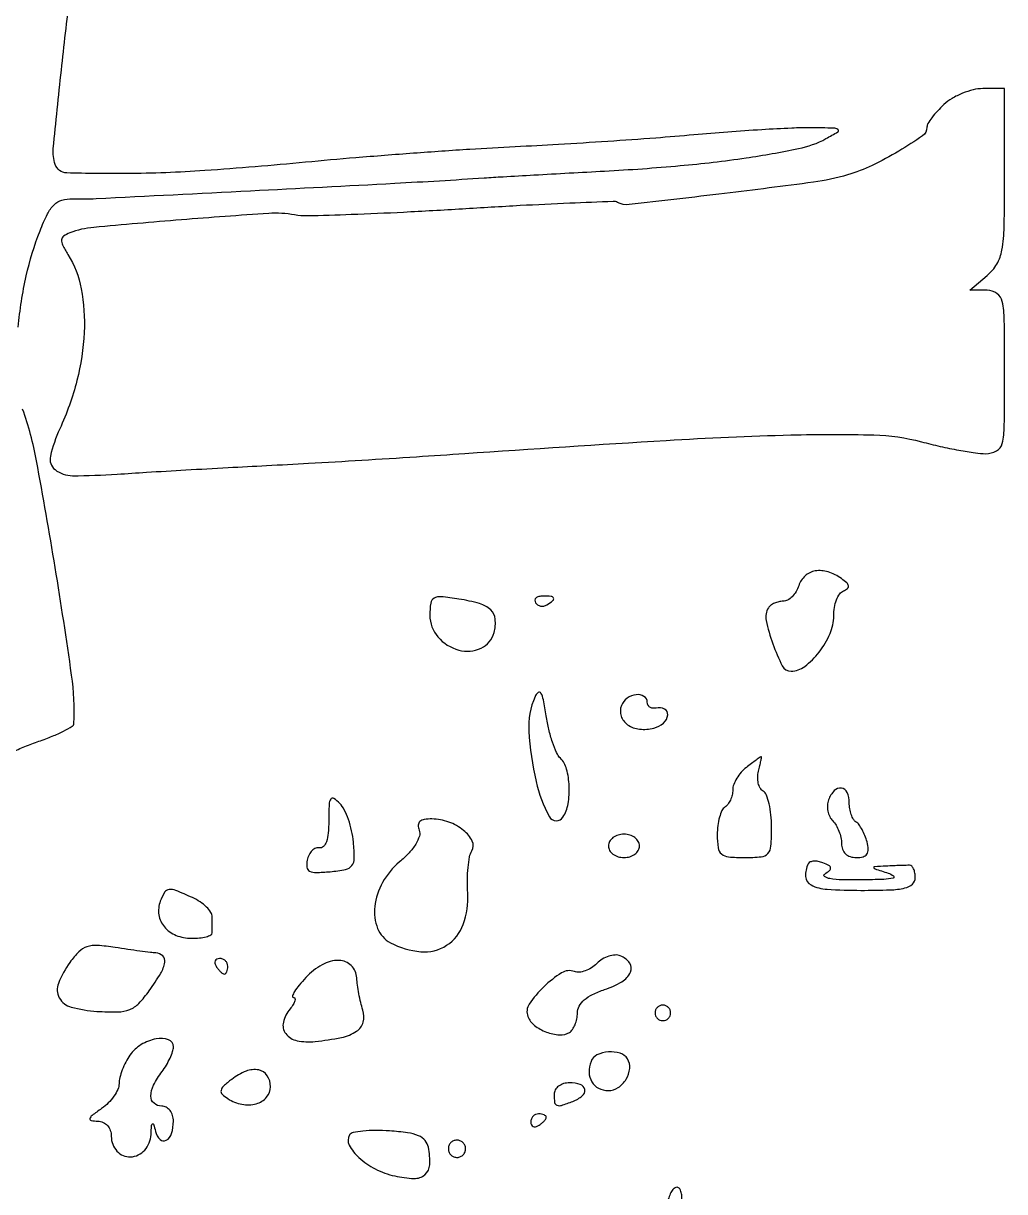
# Model space of a CAD drawing. Extents: x 0 to 5034, y 0 to 2560.
# Drawn here: x 4907.7 to 5034, y 1812 to 1962.4 of the extents above; entities that cross this region are included whole.
import ezdxf

# ---------------------------------------------------------------- set-up
doc = ezdxf.new("R2010")
doc.units = 0

msp = doc.modelspace()

# ---------------------------------------------------------------- linework, layer by layer
for points in [[(4907.01191, 1923.297918, -0.029873), (4908.054781, 1929.889157, -0.039698), (4909.824143, 1935.691085, -0.020953), (4910.789568, 1937.868968, -0.082947), (4911.643209, 1939.052957, -0.124596), (4912.639021, 1939.640029, -0.078032), (4913.987796, 1939.815035, 0.019152), (4917.051029, 1939.850515, 0.000231), (4936.916701, 1940.851476, 0.000748), (4955.499315, 1941.824284, 0.002909), (4967, 1942.510722, -0.001748), (4969.433045, 1942.661612, -0.000436), (4973.409375, 1942.890778, -0.000446), (4977.958594, 1943.144908, -0.000448), (4982.5, 1943.390455, 0.00925), (4992.235536, 1944.08889, 0.013815), (5000.708039, 1945.091124, 0.014072), (5007.468393, 1946.276078, 0.074034), (5011, 1947.563053, 0.011474), (5012.532133, 1948.440712, 0.542748), (5012.542038, 1948.739599, 0.148431), (5011.999879, 1948.91608, 0.002819), (5009, 1948.959127, 0.013742), (5006.592379, 1948.913927, 0.003604), (5002.7375, 1948.707642, 0.003658), (4998.35, 1948.408893, 0.003741), (4994, 1948.04796, -0.003865), (4989.084572, 1947.641337, -0.001979), (4982.9125, 1947.203319, -0.001966), (4976.550753, 1946.802251, -0.002957), (4971, 1946.507147, 0.004328), (4965.174069, 1946.181395, 0.002252), (4957.9125, 1945.679438, 0.002239), (4950.46161, 1945.097113, 0.003413), (4944, 1944.518547, -0.007009), (4931.033859, 1943.451496, -0.014855), (4920.964552, 1943.064795, -0.010177), (4913.258287, 1943.154774, -0.310448), (4911.783847, 1944.238998, -0.108515), (4911.537857, 1946.304643, -0.002401), (4912.571957, 1956.362409, -0.004394), (4913.689312, 1965.94774, -0.045332)], [(4906.131084, 1868.547934, -0.012378), (4907.877886, 1869.295419, -0.011727), (4909.691046, 1869.969902, 0.013876), (4911.408516, 1870.617203, 0.02094), (4912.861534, 1871.283679, 0.016704), (4913.979344, 1871.9021, 0.252715), (4914.198712, 1872.270566, 0.045697), (4913.890814, 1878.498508, 0.005289), (4911.780819, 1892.337081, 0.005697), (4909.373717, 1906.089266, 0.038647), (4907.58757, 1912.751801, -0.07894)]]:
    msp.add_lwpolyline(points, format="xyb")
for points in [[(5026.188561, 1951.961045, 0.019827), (5025.350637, 1951.115927, 0.024513), (5024.64289, 1950.262684, 0.024045), (5024.129865, 1949.505283, 0.13768), (5024, 1949.042604, -0.244847), (5023.421868, 1947.932781, -0.017237), (5020.390297, 1945.96459, -0.024471), (5016.93227, 1944.109309, -0.038426), (5013.785485, 1942.900775, -0.039279), (5009.375781, 1941.954638, -0.003396), (4997.957665, 1940.507774, -0.001203), (4985.655281, 1939.063711, -0.152823), (4984.155214, 1939.350432, 0.133785), (4983.609817, 1939.475932, 0.000687), (4978.021442, 1939.245582, 0.003005), (4971.642164, 1938.93543, 0.001892), (4964.194375, 1938.500174, -0.002776), (4956.632078, 1938.071637, -0.003916), (4949.888147, 1937.77996, -0.002298), (4944.20621, 1937.604932, -0.053822), (4942.60235, 1937.735684, 0.064219), (4939.267204, 1937.938111, 0.003028), (4928.023591, 1937.107986, 0.002878), (4916.744221, 1936.141149, 0.068895), (4913.658421, 1935.422418, 0.058537), (4912.86744, 1935.007253, 0.224753), (4912.594632, 1934.539876, 0.141716), (4912.725733, 1933.877398, 0.020081), (4913.41952, 1932.657438, -0.094019), (4915.13459, 1928.232368, -0.057391), (4915.514278, 1922.625015, -0.051523), (4914.575352, 1916.41267, -0.044219), (4912.361232, 1910.180008, 0.049083), (4911.157209, 1906.683494, 0.292308), (4911.763006, 1904.944567, 0.168351), (4914.016896, 1904.164419, 0.017162), (4919.751633, 1904.363314, -0.001985), (4923.525501, 1904.60903, -0.000835), (4928.602042, 1904.910815, -0.000826), (4934.029955, 1905.215391, -0.001076), (4939, 1905.475307, 0.001781), (4944.403784, 1905.765546, 0.000892), (4951.234375, 1906.169047, 0.000885), (4958.301493, 1906.611725, 0.001308), (4964.5, 1907.027292, -0.002236), (4990.442688, 1908.718181, -0.008748), (5006.485628, 1909.410334, -0.01277), (5017.165479, 1909.411208, -0.058359), (5023.29879, 1908.534102, 0.009321), (5025.698653, 1907.946844, 0.009374), (5028.114229, 1907.450642, 0.00923), (5030.234516, 1907.09673, 0.03675), (5031.54879, 1907, 0.126064), (5032.964284, 1907.362649, 0.213102), (5033.691638, 1908.3209, 0.054413), (5033.958468, 1910.522272, 0.002976), (5034, 1917.5, 0.003241), (5033.956171, 1924.261504, 0.049411), (5033.695636, 1926.584137, 0.187374), (5033.017401, 1927.617319, 0.152327), (5031.75, 1928.033269), (5029.5, 1928.066539), (5031.75, 1929.943562, 0.087166), (5032.999072, 1931.421604, 0.089218), (5033.656963, 1933.22516, 0.038509), (5033.940133, 1936.202303, 0.004462), (5034, 1942.910293), (5034, 1954), (5031.188561, 1954, 0.05978), (5029.952307, 1953.851663, 0.037109), (5028.560093, 1953.401057, 0.036835), (5027.232299, 1952.741812, 0.053939)], [(5007.5, 1890, -0.058312), (5007.154957, 1889.235221, -0.061871), (5006.648196, 1888.5875, -0.069313), (5006.064126, 1888.148166, -0.127306), (5005.491629, 1888, 0.055309), (5004.927525, 1887.937409, 0.049517), (5004.368329, 1887.75212, 0.052537), (5003.896292, 1887.479404, 0.097394), (5003.596508, 1887.156154, 0.191924), (5003.310443, 1885.531941, 0.034508), (5004.15763, 1882.516479, 0.032784), (5005.381578, 1879.688194, 0.281294), (5006.508049, 1879, 0.165932), (5008.263853, 1879.599185, 0.063846), (5010.110173, 1881.444969, 0.061584), (5011.525021, 1883.832212, 0.103366), (5012, 1886.105228, -0.042652), (5012.092407, 1887.186538, -0.049588), (5012.367188, 1888.180943, -0.056568), (5012.770288, 1888.952002, -0.148734), (5013.25, 1889.340536, 0.068328), (5013.771084, 1889.64021, 0.274217), (5013.901057, 1889.968314, 0.172412), (5013.686265, 1890.36189, 0.02856), (5013, 1890.908556, 0.075708), (5011.268685, 1891.77589, 0.11982), (5009.62172, 1891.899297, 0.144503), (5008.3112, 1891.26506, 0.13219)], [(4960.007802, 1886.187129, 0.178723), (4961.045415, 1883.401921, 0.150437), (4963.72451, 1881.715409, 0.174944), (4966.596379, 1881.954853, 0.225051), (4968.27889, 1883.958477, 0.086396), (4968.423029, 1885.682442, 0.181863), (4967.848801, 1886.875013, 0.121877), (4966.414923, 1887.695432, 0.030167), (4963.75, 1888.282495, 0.013558), (4961.435806, 1888.583631, 0.154389), (4960.544483, 1888.399166, 0.235018), (4960.114003, 1887.768181, 0.035001)], [(4973.613087, 1887.817021, 0.108766), (4973.88478, 1887.536973, 0.099739), (4974.257398, 1887.385962, 0.095385), (4974.673795, 1887.387618, 0.090093), (4975.069098, 1887.542705, 0.02679), (4975.852054, 1888.086603, 0.350126), (4975.929499, 1888.40792, 0.269722), (4975.618676, 1888.623697, 0.019984), (4974.543989, 1888.666667, 0.059057), (4974.024148, 1888.605052, 0.126631), (4973.669932, 1888.417083, 0.191218), (4973.534562, 1888.139071, 0.158515)], [(4973.546076, 1875.721052, 0.119097), (4972.747704, 1871.263073, 0.042051), (4973.684945, 1864.795849, 0.067442), (4975.405293, 1860.261852, 0.57222), (4977.146416, 1860.202666, 0.09981), (4977.804063, 1861.916861, 0.052658), (4977.946202, 1864.200937, 0.053199), (4977.616773, 1866.390023, 0.133213), (4976.819868, 1867.780132, -0.092738), (4976.321732, 1868.507552, -0.022652), (4975.79379, 1869.867874, -0.022436), (4975.321805, 1871.50896, -0.020705), (4974.984041, 1873.230132, 0.009353), (4974.623989, 1875.314165, 0.083635), (4974.300759, 1876.181661, 0.460977), (4973.947873, 1876.247101, 0.11956)], [(4984.66643, 1874.573113, 0.173764), (4984.63623, 1873.21998, 0.161752), (4985.468851, 1872.107506, 0.125761), (4987.008535, 1871.532603, 0.090982), (4988.842928, 1871.669176, 0.114381), (4990.08799, 1872.322996, 0.189887), (4990.632524, 1873.358387, 0.313647), (4990.220162, 1874.115016, 0.172329), (4989.125, 1874.25, -0.086946), (4988.695506, 1874.230568, -0.115449), (4988.330469, 1874.367188, -0.127248), (4988.087786, 1874.638553, -0.119697), (4988, 1875, 0.262817), (4987.573999, 1875.754472, 0.169121), (4986.565415, 1875.967027, 0.123316), (4985.39118, 1875.507857, 0.147618)], [(5000.75, 1866.607954, 0.05097), (5000.080458, 1865.982764, 0.044087), (4999.514063, 1865.205401, 0.046347), (4999.126372, 1864.400614, 0.089311), (4999, 1863.698774, -0.056833), (4998.925821, 1863.048276, -0.049979), (4998.70625, 1862.400829, -0.052783), (4998.383005, 1861.852042, -0.095148), (4998, 1861.5, 0.146547), (4997.614422, 1861.065839, 0.040338), (4997.29375, 1860.1996, 0.037109), (4997.073612, 1859.112115, 0.031397), (4997, 1857.940983, 0.033731), (4997.114449, 1856.246393, 0.18639), (4997.54752, 1855.46007, 0.154596), (4998.448494, 1855.087547, 0.021328), (5000.5, 1855, 0.022654), (5002.67022, 1855.098379, 0.190763), (5003.527974, 1855.531499, 0.166669), (5003.918813, 1856.466587, 0.016401), (5004, 1858.940983, 0.025573), (5003.92026, 1860.499062, 0.032306), (5003.680659, 1861.921666, 0.033921), (5003.33371, 1863.046184, 0.163982), (5002.912882, 1863.553842, -0.128025), (5002.533643, 1863.950813, -0.070103), (5002.29007, 1864.582702, -0.06247), (5002.211543, 1865.341193, -0.058608), (5002.319262, 1866.112859, 0.006896), (5002.497366, 1866.834441, 0.012114), (5002.621859, 1867.43631, 0.006476), (5002.703788, 1867.922957, 0.522287), (5002.65638, 1867.968197, 0.103356), (5002.549911, 1867.922349, 0.001787), (5002.031874, 1867.555506, 0.004451), (5001.431979, 1867.119358, 0.00294)], [(5011.335833, 1862.432783, 0.078522), (5011.190333, 1861.749087, 0.061901), (5011.24385, 1860.99318, 0.06262), (5011.478836, 1860.282667, 0.085436), (5011.867217, 1859.732783, -0.065196), (5012.301216, 1859.167994, -0.039117), (5012.667245, 1858.404005, -0.038543), (5012.916859, 1857.572234, -0.053676), (5013, 1856.8, 0.089581), (5013.133515, 1856.060763, 0.114679), (5013.514775, 1855.486049, 0.110667), (5014.122529, 1855.124821, 0.079122), (5014.90638, 1855, 0.060564), (5015.787782, 1855.107156, 0.184221), (5016.27526, 1855.445199, 0.167287), (5016.441172, 1856.047928, 0.04826), (5016.285674, 1857.015584, 0.030808), (5016.019139, 1857.827007, 0.030897), (5015.655126, 1858.598723, 0.032471), (5015.253641, 1859.228642, 0.096514), (5014.879293, 1859.574601, -0.122114), (5014.541607, 1859.919938, -0.047787), (5014.258292, 1860.528564, -0.043629), (5014.065028, 1861.276201, -0.041463), (5014, 1862.059017, 0.101476), (5013.729777, 1863.376768, 0.262516), (5012.985537, 1863.945873, 0.246566), (5012.070284, 1863.617883, 0.094479)], [(4947, 1859.714286, -0.023553), (4946.926453, 1858.153854, -0.059279), (4946.68669, 1857.043206, -0.104704), (4946.306135, 1856.407888, -0.263195), (4945.80939, 1856.25, 0.150565), (4945.324815, 1856.205334, 0.097616), (4944.852149, 1855.891987, 0.080941), (4944.462926, 1855.3573, 0.063424), (4944.222618, 1854.68017, 0.082625), (4944.176982, 1853.758491, 0.251006), (4944.523456, 1853.25985, 0.125216), (4945.362161, 1853.070045, 0.017247), (4947.163228, 1853.18017, 0.024078), (4949.163686, 1853.46964, 0.179787), (4949.969138, 1853.960837, 0.170546), (4950.281221, 1854.873271, 0.021196), (4950.173373, 1857, 0.032229), (4949.943523, 1858.447388, 0.029256), (4949.524577, 1859.902009, 0.030469), (4948.99331, 1861.159151, 0.077775), (4948.423373, 1861.964286, 0.050918), (4947.649901, 1862.612892, 0.423622), (4947.247246, 1862.529031, 0.133367), (4947.035891, 1861.843068, 0.008429)], [(4958.630987, 1858.51925, -0.167992), (4958.657201, 1857.737764, -0.063835), (4958.199407, 1856.731187, -0.049666), (4957.332266, 1855.598972, -0.029622), (4956.099602, 1854.430356, 0.08933), (4953.918523, 1851.804343, 0.101163), (4952.910556, 1848.692806, 0.122707), (4953.284886, 1845.885389, 0.177493), (4954.934259, 1844.035184, 0.101766), (4958.844793, 1842.874343, 0.165782), (4962.171875, 1843.698575, 0.16557), (4964.305374, 1846.384825, 0.101463), (4964.878683, 1850.429208, -0.01889), (4964.838882, 1852.112437, -0.020945), (4964.929958, 1853.736542, -0.020851), (4965.122244, 1855.10502, -0.09334), (4965.411806, 1855.857299, 0.259834), (4965.468978, 1857.122711, 0.108422), (4964.359214, 1858.497094, 0.082351), (4962.438812, 1859.574284, 0.083323), (4960.281385, 1859.968197, 0.039909), (4959.290668, 1859.90327, 0.144818), (4958.723695, 1859.641283, 0.212116), (4958.512711, 1859.183983, 0.095448)], [(4983, 1856.5, 0.130775), (4983.153209, 1855.924246, 0.10214), (4983.583333, 1855.4375, 0.08892), (4984.230589, 1855.111864, 0.072314), (4985, 1855, 0.072314), (4985.769411, 1855.111864, 0.08892), (4986.416667, 1855.4375, 0.10214), (4986.846791, 1855.924246, 0.130775), (4987, 1856.5, 0.130775), (4986.846791, 1857.075754, 0.10214), (4986.416667, 1857.5625, 0.08892), (4985.769411, 1857.888136, 0.072314), (4985, 1858, 0.072314), (4984.230589, 1857.888136, 0.08892), (4983.583333, 1857.5625, 0.10214), (4983.153209, 1857.075754, 0.130775)], [(5008.717159, 1854.206326, 0.128654), (5008.378425, 1852.540578, 0.268029), (5009.079142, 1851.468795, 0.102262), (5011.147557, 1850.909234, 0.015098), (5015.5, 1850.777778, 0.007918), (5019.249961, 1850.837163, 0.048676), (5021.163793, 1851.085317, 0.123913), (5022.133888, 1851.581499, 0.216134), (5022.5, 1852.388889, 0.044597), (5022.444883, 1853.005609, 0.064442), (5022.279688, 1853.526736, 0.084323), (5022.036615, 1853.879055, 0.20235), (5021.75, 1854, 0.006952), (5021.325293, 1853.994095, 0.001352), (5020.559375, 1853.970719, 0.001437), (5019.666412, 1853.93848, 0.001328), (5018.75, 1853.90032, 0.003158), (5017.253669, 1853.824556, 0.47836), (5017.166136, 1853.702338, 0.25058), (5017.314061, 1853.547293, 0.001977), (5019, 1853, -0.086798), (5019.699297, 1852.63318, -0.626136), (5019.641856, 1852.355941, -0.053367), (5018.447997, 1852.18644, -0.005085), (5015.5, 1852.114993, -0.01064), (5013.106855, 1852.132267, -0.033313), (5011.505956, 1852.28497, -0.105944), (5010.83075, 1852.549034, -0.543941), (5010.833846, 1852.876149, 0.032626), (5011.474765, 1853.343652, 0.262141), (5011.599506, 1853.672442, 0.239924), (5011.385981, 1853.970856, 0.028099), (5010.615871, 1854.317163, 0.044926), (5009.996407, 1854.493025, 0.06136), (5009.417998, 1854.530244, 0.077182), (5008.964689, 1854.432502, 0.189173)], [(4925.309468, 1849.364077, 0.130743), (4925.123708, 1847.624743, 0.137616), (4925.835304, 1846.061319, 0.123664), (4927.335588, 1844.981002, 0.094781), (4929.327447, 1844.6, 0.02474), (4930.351613, 1844.650707, 0.039327), (4931.214938, 1844.805625, 0.046706), (4931.828831, 1845.029374, 0.289705), (4932, 1845.3), (4932, 1846.187849), (4932, 1847.339485, 0.146926), (4931.820987, 1847.935529, 0.052847), (4931.251803, 1848.626398, 0.046775), (4930.427548, 1849.296483, 0.040418), (4929.452947, 1849.839485, 0.009712), (4927.295414, 1850.772355, 0.126396), (4926.436565, 1850.890954, 0.23444), (4925.871562, 1850.524968, 0.042282)], [(4913.682094, 1841.503877, 0.058263), (4912.201052, 1838.799699, 0.225765), (4912.311536, 1836.94232, 0.205042), (4913.855409, 1835.737123, 0.048442), (4917.154912, 1835.19946, 0.019713), (4919.84925, 1835.131272, 0.090496), (4921.376793, 1835.432372, 0.109312), (4922.55278, 1836.224676, 0.03536), (4923.895918, 1837.85383, 0.019393), (4925.363509, 1840.093877, 0.092156), (4925.897247, 1841.523047, 0.247558), (4925.634118, 1842.339614, 0.184132), (4924.75, 1842.723378, -0.018477), (4924.032275, 1842.782571, -0.003267), (4922.692187, 1842.952008, -0.003534), (4921.123072, 1843.172124, -0.003174), (4919.5, 1843.422055, 0.021958), (4917.207916, 1843.687337, 0.097759), (4915.869947, 1843.521143, 0.119193), (4914.833462, 1842.877445, 0.040103)], [(4932.5, 1841, 0.029505), (4932.768994, 1840.617226, 0.035638), (4933.066025, 1840.29375, 0.038439), (4933.34829, 1840.065539, 0.151918), (4933.559017, 1840, 0.210953), (4933.727648, 1840.07446, 0.081139), (4933.870461, 1840.29375, 0.061769), (4933.967655, 1840.617151, 0.042167), (4934, 1841, 0.105053), (4933.918938, 1841.381556, 0.099167), (4933.688914, 1841.70625, 0.09642), (4933.345238, 1841.923877, 0.093332), (4932.940983, 1842, 0.108972), (4932.586039, 1841.921712, 0.182303), (4932.3746, 1841.70625, 0.161196), (4932.343488, 1841.3821, 0.082592)], [(4944.03907, 1839.541588, 0.015689), (4943.178039, 1838.565428, 0.033049), (4942.586806, 1837.746592, 0.055611), (4942.316844, 1837.185125, 0.516763), (4942.448131, 1837, -0.31429), (4942.63812, 1836.867487, -0.16109), (4942.64826, 1836.563116, -0.071535), (4942.429244, 1836.084247, -0.030244), (4942.010569, 1835.512735, 0.114919), (4941.149822, 1833.792283, 0.225699), (4941.460175, 1832.328333, 0.180827), (4942.907238, 1831.420805, 0.077076), (4945.225892, 1831.308236, 0.02397), (4948.635278, 1831.834916, 0.095752), (4950.579471, 1832.638909, 0.183414), (4951.417846, 1833.801024, 0.143445), (4951.382128, 1835.368425, -0.018426), (4951.115079, 1836.330038, -0.011873), (4950.873604, 1837.46135, -0.011936), (4950.689894, 1838.580661, -0.021926), (4950.602327, 1839.5, 0.186021), (4949.89067, 1841.098075, 0.196903), (4948.310507, 1841.757177, 0.130502), (4946.154528, 1841.199306, 0.076113)], [(4981.50324, 1841.360383, -0.054494), (4980.809913, 1840.803699, -0.055053), (4980.014988, 1840.412188, -0.060556), (4979.242408, 1840.233998, -0.118582), (4978.619957, 1840.315594, 0.235499), (4976.973579, 1840.156786, 0.05232), (4974.677123, 1838.36241, 0.052387), (4972.810567, 1836.138685, 0.244724), (4972.626983, 1834.529683, 0.137747), (4973.471383, 1833.395988, 0.073686), (4975.007612, 1832.537206, 0.074803), (4976.697152, 1832.171245, 0.155627), (4977.991051, 1832.494469, 0.10737), (4978.37788, 1832.867689, 0.051039), (4978.703621, 1833.482245, 0.047287), (4978.925222, 1834.222415, 0.049138), (4979, 1834.981465, -0.126016), (4979.226911, 1835.867497, -0.089665), (4979.874534, 1836.667908, -0.066053), (4980.961163, 1837.379457, -0.032279), (4982.5, 1838, 0.053912), (4984.709494, 1839.003958, 0.151187), (4985.838496, 1840.249191, 0.271846), (4985.72672, 1841.428706, 0.14578), (4984.528939, 1842.350522, 0.109261), (4983.851415, 1842.452052, 0.061916), (4983.033327, 1842.292524, 0.057337), (4982.207254, 1841.912862, 0.060083)], [(4989, 1835, 0.099038), (4989.076342, 1834.618362, 0.097945), (4989.29375, 1834.29375, 0.097945), (4989.618362, 1834.076342, 0.099038), (4990, 1834, 0.099038), (4990.381638, 1834.076342, 0.097945), (4990.70625, 1834.29375, 0.097945), (4990.923658, 1834.618362, 0.099038), (4991, 1835, 0.099038), (4990.923658, 1835.381638, 0.097945), (4990.70625, 1835.70625, 0.097945), (4990.381638, 1835.923658, 0.099038), (4990, 1836, 0.099038), (4989.618362, 1835.923658, 0.097945), (4989.29375, 1835.70625, 0.097945), (4989.076342, 1835.381638, 0.099038)], [(4921.402506, 1829.557345, 0.033658), (4920.865628, 1828.669212, 0.027582), (4920.411986, 1827.656871, 0.028423), (4920.098556, 1826.676048, 0.063202), (4920, 1825.899466, -0.105993), (4919.839851, 1825.152485, -0.046725), (4919.339063, 1824.269207, -0.043411), (4918.610812, 1823.397413, -0.044783), (4917.75, 1822.674424, 0.008965), (4916.519823, 1821.783088, 0.158001), (4916.240737, 1821.385841, 0.451619), (4916.391312, 1821.139902, 0.03578), (4917.25, 1821.052452, -0.096656), (4917.949503, 1820.894063, -0.106109), (4918.51196, 1820.486704, -0.10165), (4918.874276, 1819.868258, -0.08202), (4919, 1819.106989, 0.184938), (4919.732343, 1817.194737, 0.224544), (4921.484004, 1816.459205, 0.204205), (4923.298903, 1817.329384, 0.168404), (4924.116001, 1819.333333, -0.004697), (4924.189393, 1820.498934, -0.225224), (4924.302155, 1820.698027, -0.512795), (4924.437471, 1820.650882, -0.00818), (4924.691683, 1819.737757, 0.130073), (4925.274693, 1818.704848, 0.341998), (4926.064811, 1818.594159, 0.191873), (4926.766854, 1819.477049, 0.073293), (4927, 1821.059017, 0.075715), (4926.887055, 1821.800591, 0.089148), (4926.559375, 1822.429836, 0.100726), (4926.07204, 1822.850484, 0.128528), (4925.5, 1823, -0.180525), (4924.500511, 1823.373023, -0.219305), (4924.092614, 1824.275212, -0.116583), (4924.439385, 1825.696677, -0.044069), (4925.531803, 1827.44113, 0.027541), (4926.093726, 1828.275869, 0.026462), (4926.568717, 1829.178277, 0.027446), (4926.900751, 1830.017559, 0.080635), (4927, 1830.628981, 0.317259), (4926.35903, 1831.537471, 0.13356), (4924.788542, 1831.657673, 0.089436), (4922.845683, 1830.909561, 0.103828)], [(4980.754296, 1828.75, 0.091946), (4980.513029, 1827.336166, 0.130881), (4980.856912, 1826.115677, 0.142657), (4981.730684, 1825.297628, 0.117808), (4982.976345, 1825, 0.148183), (4984.256915, 1825.388037, 0.11031), (4985.282982, 1826.461952, 0.113299), (4985.737085, 1827.844976, 0.162711), (4985.444227, 1829.090242, 0.185117), (4984.507588, 1829.803955, 0.089605), (4982.986615, 1829.966264, 0.090956), (4981.524665, 1829.586992, 0.19833)], [(4934.504871, 1826.443033, 0.019831), (4933.439403, 1825.561266, 0.161764), (4933.130063, 1825.019805, 0.253215), (4933.278223, 1824.536912, 0.050882), (4934.004871, 1823.954787, 0.096391), (4935.82083, 1823.226195, 0.115807), (4937.655354, 1823.301857, 0.144719), (4938.988738, 1824.136428, 0.18303), (4939.5, 1825.486305, 0.145652), (4939.075033, 1826.914206, 0.203496), (4937.982173, 1827.647123, 0.143254), (4936.353926, 1827.491426, 0.068049)], [(4976, 1824.5, 0.036287), (4976.075161, 1823.465711, 0.274596), (4976.370956, 1823.100721, 0.168163), (4976.951151, 1823.0888, 0.013436), (4978.418213, 1823.606989, 0.07847), (4979.634558, 1824.308319, 0.272501), (4979.941099, 1825.125027, 0.276633), (4979.375605, 1825.779244, 0.07973), (4978, 1826, 0.072314), (4977.230589, 1825.888136, 0.08892), (4976.583333, 1825.5625, 0.10214), (4976.153209, 1825.075754, 0.130775)], [(4973, 1820.940983, 0.108972), (4973.078288, 1820.586039, 0.182303), (4973.29375, 1820.3746, 0.161196), (4973.6179, 1820.343488, 0.082592), (4974, 1820.5, 0.029505), (4974.382774, 1820.768994, 0.035638), (4974.70625, 1821.066025, 0.038439), (4974.934461, 1821.34829, 0.151918), (4975, 1821.559017, 0.210953), (4974.92554, 1821.727648, 0.081139), (4974.70625, 1821.870461, 0.061769), (4974.382849, 1821.967655, 0.042167), (4974, 1822, 0.105053), (4973.618444, 1821.918938, 0.099167), (4973.29375, 1821.688914, 0.09642), (4973.076123, 1821.345238, 0.093332)], [(4949.679269, 1819.290063, 0.265164), (4949.632538, 1817.962134, 0.087552), (4950.870987, 1816.35941, 0.067722), (4952.990136, 1814.900209, 0.061567), (4955.490933, 1814.002045, 0.046052), (4957.965989, 1813.679001, 0.187896), (4959.372894, 1814.166748, 0.208814), (4959.990296, 1815.432218, 0.057549), (4959.825579, 1817.691587, 0.133054), (4959.397888, 1818.571801, 0.114058), (4958.561229, 1819.177742, 0.065821), (4957.14314, 1819.567498, 0.018031), (4954.831599, 1819.801091, 0.016873), (4953.013629, 1819.857305, 0.024012), (4951.399807, 1819.775177, 0.021605), (4950.119518, 1819.592059, 0.21104)], [(4962.552786, 1818.08541, 0.099038), (4962.401684, 1817.679226, 0.097945), (4962.417584, 1817.244476, 0.097945), (4962.597789, 1816.848514, 0.099038), (4962.91459, 1816.552786, 0.099038), (4963.320774, 1816.401684, 0.097945), (4963.755524, 1816.417584, 0.097945), (4964.151486, 1816.597789, 0.099038), (4964.447214, 1816.91459, 0.099038), (4964.598316, 1817.320774, 0.097945), (4964.582416, 1817.755524, 0.097945), (4964.402211, 1818.151486, 0.099038), (4964.08541, 1818.447214, 0.099038), (4963.679226, 1818.598316, 0.097945), (4963.244476, 1818.582416, 0.097945), (4962.848514, 1818.402211, 0.099038)], [(4990.70757, 1810.989749, 0.040656), (4990.56709, 1810.192943, 0.050754), (4990.573231, 1809.442032, 0.059493), (4990.712916, 1808.841237, 0.169067), (4990.98019, 1808.512243, 0.241489), (4991.323006, 1808.484873, 0.114793), (4991.692538, 1808.750262, 0.074084), (4992.035801, 1809.284046, 0.041978), (4992.29243, 1810.010251, 0.040656), (4992.43291, 1810.807057, 0.050754), (4992.426769, 1811.557968, 0.059493), (4992.287084, 1812.158763, 0.169067), (4992.01981, 1812.487757, 0.241489), (4991.676994, 1812.515127, 0.114793), (4991.307462, 1812.249738, 0.074084), (4990.964199, 1811.715954, 0.041978)]]:
    msp.add_lwpolyline(points, format="xyb", close=True)

doc.saveas('drawing.dxf')
